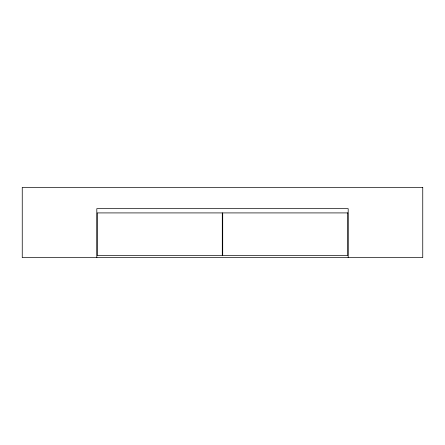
<?xml version="1.0" encoding="UTF-8"?>
<svg xmlns="http://www.w3.org/2000/svg" width="445" height="445" viewBox="0 0 445 445"><rect width="100%" height="100%" fill="white"/><g stroke="black" fill="none" stroke-linecap="round" stroke-linejoin="round"><path stroke-width="0.67" d="M348.19 257.649L348.19 208.655L96.81 208.655L96.81 257.649M422.75 187.351L22.25 187.351L22.25 257.649L422.75 257.649L422.75 187.351M222.289 212.916L97.238 212.916L97.238 255.519L222.289 255.519L222.289 212.916M347.762 212.916L222.711 212.916L222.711 255.519L347.762 255.519L347.762 212.916"/></g></svg>
